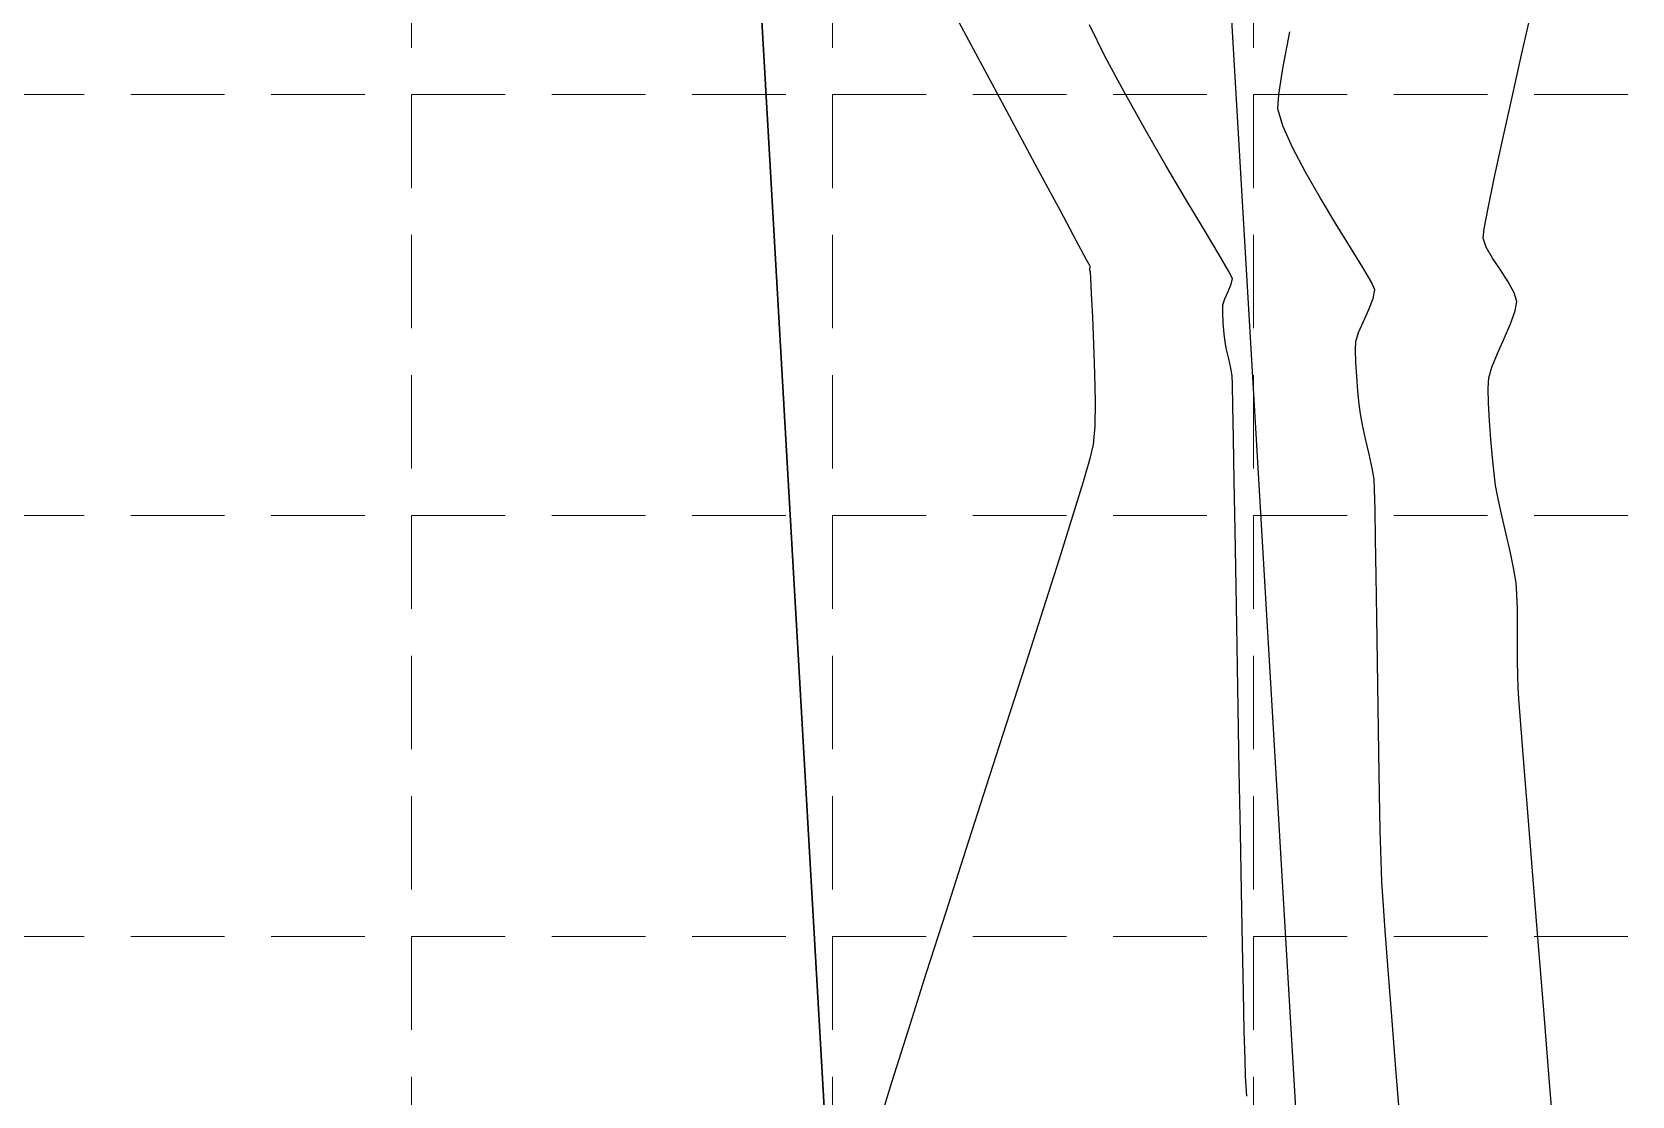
# Model space of a CAD drawing. Header units: inches. Extents: x 2547543 to 2548696, y 7125653 to 7126375.
# Drawn here: x 2547923.4 to 2547991.8, y 7126223.5 to 7126269 of the extents above; entities that cross this region are included whole.
import ezdxf

# ---------------------------------------------------------------- set-up
doc = ezdxf.new("R2010")
doc.units = ezdxf.units.IN
doc.header["$MEASUREMENT"] = 0
doc.linetypes.add('HIDDEN', pattern=[0.375, 0.25, -0.125])
for name, color, linetype in [('GRID', 254, 'HIDDEN'), ('V-AREA', 6, 'Continuous'), ('V-TOPO-MAJR-E', 6, 'Continuous'), ('V-TOPO-MINR-E', 14, 'Continuous')]:
    doc.layers.add(name, color=color, linetype=linetype)

msp = doc.modelspace()

# ---------------------------------------------------------------- linework, layer by layer
at = {"layer": 'GRID', "color": 252, "linetype": 'HIDDEN', "lineweight": 0, "ltscale": 16}
for p, q in [((2547939.583313596, 7126356.376313465), (2547939.583313596, 7125726.296813901)), ((2547957.583313596, 7126356.376313465), (2547957.583313596, 7125726.296813901)), ((2547975.583313596, 7126356.376313465), (2547975.583313596, 7125726.296813901)), ((2547561.583313602, 7126266.376313466), (2548677.583313586, 7126266.376313466)), ((2547561.583313602, 7126248.376313467), (2548677.583313586, 7126248.376313467)), ((2547561.583313602, 7126230.376313467), (2548677.583313586, 7126230.376313467))]:
    msp.add_line(p, q, dxfattribs=at)
at = {"layer": 'V-AREA', "color": 7}
for p, q in [((2547983.9297, 7126112.1292), (2547972.043228021, 7126313.739103983)), ((2547953.149200001, 7126294.106614013), (2547967.14629774, 7126050.119978479)), ((2547957.352422153, 7126220.839280259), (2547953.1492, 7126294.106614))]:
    msp.add_line(p, q, dxfattribs=at)
at = {"layer": 'V-TOPO-MAJR-E', "color": 35, "extrusion": (0.9750580697742385, -0.2219499055375707, 0), "elevation": 902760.8001940951}
msp.add_lwpolyline([(7514050.669780096, 595.0000000000009), (7514052.705056466, 595.0000000000009)], dxfattribs=at)
at = {"layer": 'V-TOPO-MAJR-E', "color": 35, "extrusion": (0.9755565343936531, -0.2197486022750663, 0), "elevation": 919717.9587315242}
msp.add_lwpolyline([(7511991.992506363, 595), (7511993.970097187, 595)], dxfattribs=at)
at = {"layer": 'V-TOPO-MAJR-E', "color": 35, "extrusion": (0.9762775405862594, -0.2165228942787459, 0), "elevation": 944542.3265199347}
msp.add_lwpolyline([(7508909.179218479, 595.0000000000009), (7508911.013755946, 595.0000000000009)], dxfattribs=at)
at = {"layer": 'V-TOPO-MAJR-E', "color": 35, "extrusion": (0.9773819437905664, -0.2114817626940309, 0), "elevation": 983280.7669364905}
msp.add_lwpolyline([(7503933.108510232, 595.0000000000009), (7503934.714648845, 595.0000000000009)], dxfattribs=at)
at = {"layer": 'V-TOPO-MAJR-E', "color": 35, "extrusion": (0.9792501181556406, -0.2026553875231646, 0), "elevation": 1050939.917661573}
msp.add_lwpolyline([(7494755.438298474, 595), (7494756.730747748, 595)], dxfattribs=at)
at = {"layer": 'V-TOPO-MAJR-E', "color": 35, "extrusion": (0.9830212422791116, -0.1834917906284431, 0), "elevation": 1197113.490634322}
msp.add_lwpolyline([(7472799.992293503, 595.0000000000009), (7472800.885945003, 595.0000000000009)], dxfattribs=at)
at = {"layer": 'V-TOPO-MAJR-E', "color": 35, "elevation": 595}
for points in [[(2547985.396469844, 7126260.225392948), (2547985.442306584, 7126260.633745735)], [(2547986.132616931, 7126258.871290018), (2547985.798606362, 7126259.382675315)], [(2547986.720621184, 7126257.897488648), (2547986.463015305, 7126258.36095965)], [(2547986.569369665, 7126256.570343107), (2547986.770155351, 7126257.121700627)], [(2547985.615194228, 7126253.814401854), (2547985.639885991, 7126254.256265735)], [(2547985.930629601, 7126249.652107424), (2547985.868909767, 7126250.161540511)], [(2547986.71223292, 7126246.059400205), (2547986.559372669, 7126246.778083758)], [(2547986.859577145, 7126244.370625972), (2547986.840511205, 7126245.002252135)], [(2547986.867401327, 7126243.652375566), (2547986.859577145, 7126244.370625972)], [(2547986.869173314, 7126242.902909931), (2547986.867401327, 7126243.652375566)], [(2547986.890071738, 7126241.021311752), (2547986.875318957, 7126241.531969013)], [(2547987.308357543, 7126235.677417947), (2547987.13991449, 7126237.791016651)], [(2547987.98808702, 7126227.224867557), (2547987.738235672, 7126230.323004347)], [(2547988.528654969, 7126220.543429261), (2547988.25349074, 7126223.941229511)]]:
    msp.add_lwpolyline(points, dxfattribs=at)
at = {"layer": 'V-TOPO-MAJR-E', "color": 35, "extrusion": (0.9422336154392917, 0.3349564358781614, 0), "elevation": 4787784.218440225}
msp.add_lwpolyline([(5861137.430523437, 595.0000000000005), (5861137.829662077, 595.0000000000005)], dxfattribs=at)
at = {"layer": 'V-TOPO-MAJR-E', "color": 35, "extrusion": (0.8668044350518053, 0.4986482441305901, 0), "elevation": 5762102.119071198}
msp.add_lwpolyline([(4906524.593687762, 595), (4906525.132028095, 595)], dxfattribs=at)
at = {"layer": 'V-TOPO-MAJR-E', "color": 35, "extrusion": (0.8394316331766967, 0.5434653008447767, 0), "elevation": 6011734.581997594}
msp.add_lwpolyline([(4597264.464708417, 595), (4597265.072655921, 595)], dxfattribs=at)
at = {"layer": 'V-TOPO-MAJR-E', "color": 35, "extrusion": (0.9546587722266251, 0.2977022482460504, 0), "elevation": 4553960.872021511}
msp.add_lwpolyline([(6044602.851338227, 595.0000000000009), (6044603.239756796, 595.0000000000009)], dxfattribs=at)
at = {"layer": 'V-TOPO-MAJR-E', "color": 35, "extrusion": (0.9869407868545829, -0.1610834666961725, 0), "elevation": 1366789.866100364}
msp.add_lwpolyline([(7443632.353051898, 595.0000000000009), (7443632.763391433, 595.0000000000009)], dxfattribs=at)
at = {"layer": 'V-TOPO-MAJR-E', "color": 35, "extrusion": (0.916781114631972, -0.3993900197227758, 0), "elevation": -510209.7850448787}
msp.add_lwpolyline([(7550857.1607433, 595.0000000000009), (7550857.847906488, 595.0000000000009)], dxfattribs=at)
at = {"layer": 'V-TOPO-MAJR-E', "color": 35, "extrusion": (0.9126125357482258, -0.4088255857883573, 0), "elevation": -588071.525635527}
msp.add_lwpolyline([(7545191.791523018, 595), (7545192.493730072, 595)], dxfattribs=at)
at = {"layer": 'V-TOPO-MAJR-E', "color": 35, "extrusion": (0.9626017652372991, -0.2709203601836444, 0), "elevation": 522048.1048858021}
msp.add_lwpolyline([(7550046.113911878, 595), (7550046.59106088, 595)], dxfattribs=at)
at = {"layer": 'V-TOPO-MAJR-E', "color": 35, "extrusion": (0.9256587785518634, -0.3783593869456295, 0), "elevation": -337719.9705576543}
msp.add_lwpolyline([(7560534.569227988, 595.0000000000009), (7560535.200077846, 595.0000000000009)], dxfattribs=at)
at = {"layer": 'V-TOPO-MAJR-E', "color": 35, "extrusion": (0.9997992202352528, 0.02003794443001638, 0), "elevation": 2690269.509169008}
msp.add_lwpolyline([(7073765.977330333, 595.0000000000005), (7073766.612671728, 595.0000000000005)], dxfattribs=at)
at = {"layer": 'V-TOPO-MAJR-E', "color": 35, "extrusion": (0.9985354899580973, 0.05410060345451721, 0), "elevation": 2929788.674750188}
msp.add_lwpolyline([(6977968.392944958, 595.0000000000009), (6977969.149781772, 595.0000000000009)], dxfattribs=at)
at = {"layer": 'V-TOPO-MAJR-E', "color": 35, "extrusion": (0.9972273960515359, 0.07441451850461228, 0), "elevation": 3071217.756578425}
msp.add_lwpolyline([(6916886.215505558, 595), (6916887.021146918, 595)], dxfattribs=at)
at = {"layer": 'V-TOPO-MAJR-E', "color": 35, "extrusion": (0.9960078966729908, 0.0892651654624864, 0), "elevation": 3173939.936507956}
msp.add_lwpolyline([(6870355.738200314, 595.0000000000009), (6870356.519571114, 595.0000000000009)], dxfattribs=at)
at = {"layer": 'V-TOPO-MAJR-E', "color": 35, "extrusion": (0.9946967396067492, 0.102851330646244, 0), "elevation": 3267417.548001068}
msp.add_lwpolyline([(6826394.064221222, 595), (6826394.74810802, 595)], dxfattribs=at)
at = {"layer": 'V-TOPO-MAJR-E', "color": 35, "extrusion": (0.9843835866877066, 0.1760367980277034, 0), "elevation": 3762677.699926007}
msp.add_lwpolyline([(6566423.331327827, 595), (6566423.907525855, 595)], dxfattribs=at)
at = {"layer": 'V-TOPO-MAJR-E', "color": 35, "extrusion": (0.9766480651411289, 0.2148454254949115, 0), "elevation": 4019527.645049326}
msp.add_lwpolyline([(6412413.501626092, 595.0000000000009), (6412414.237275314, 595.0000000000009)], dxfattribs=at)
at = {"layer": 'V-TOPO-MAJR-E', "color": 35, "extrusion": (0.9737881169634058, 0.2274570360768471, 0), "elevation": 4102114.005895709}
msp.add_lwpolyline([(6359897.775481232, 595.0000000000005), (6359898.590998648, 595.0000000000005)], dxfattribs=at)
at = {"layer": 'V-TOPO-MAJR-E', "color": 35, "extrusion": (0.9742606175440659, 0.2254245973771617, 0), "elevation": 4088834.269588225}
msp.add_lwpolyline([(6368442.742518291, 595), (6368443.557713128, 595)], dxfattribs=at)
at = {"layer": 'V-TOPO-MAJR-E', "color": 35, "extrusion": (0.9868999656232426, 0.1613333748882811, 0), "elevation": 3664309.325758496}
msp.add_lwpolyline([(6621816.120500956, 595), (6621816.695589798, 595)], dxfattribs=at)
at = {"layer": 'V-TOPO-MAJR-E', "color": 35, "extrusion": (0.9973819295090585, 0.07231380704116959, 0), "elevation": 3056641.937373715}
msp.add_lwpolyline([(6923333.361772351, 595), (6923333.852650418, 595)], dxfattribs=at)
at = {"layer": 'V-TOPO-MAJR-E', "color": 35, "extrusion": (0.9999992139770821, 0.001253812273841427, 0), "elevation": 2556919.837215285}
msp.add_lwpolyline([(7123041.879037108, 595.0000000000009), (7123042.604309535, 595.0000000000009)], dxfattribs=at)
at = {"layer": 'V-TOPO-MAJR-E', "color": 35, "extrusion": (0.9999671166952985, 0.00810959481672702, 0), "elevation": 2605694.020480562}
msp.add_lwpolyline([(7105344.056440165, 595.0000000000009), (7105344.702130461, 595.0000000000009)], dxfattribs=at)
at = {"layer": 'V-TOPO-MAJR-E', "color": 35, "extrusion": (0.9974409674963031, 0.07149486946654965, 0), "elevation": 3050956.180406908}
msp.add_lwpolyline([(6925836.260542265, 595), (6925836.74880088, 595)], dxfattribs=at)
at = {"layer": 'V-TOPO-MAJR-E', "color": 35, "extrusion": (0.9970159636032979, 0.07719564961956948, 0), "elevation": 3090498.406648061}
msp.add_lwpolyline([(6908280.963442005, 595), (6908282.067280616, 595)], dxfattribs=at)
at = {"layer": 'V-TOPO-MAJR-E', "color": 35, "extrusion": (0.9968965710861776, 0.0787224653870921, 0), "elevation": 3101074.650795929}
msp.add_lwpolyline([(6903538.189180561, 595.0000000000009), (6903539.837035804, 595.0000000000009)], dxfattribs=at)
at = {"layer": 'V-TOPO-MAJR-E', "color": 35, "extrusion": (0.9968051291589769, 0.07987198809567332, 0), "elevation": 3109033.429196463}
msp.add_lwpolyline([(6899952.941712906, 595), (6899955.462884846, 595)], dxfattribs=at)
at = {"layer": 'V-TOPO-MAJR-E', "color": 35, "extrusion": (0.9967816311062416, 0.08016470475951584, 0), "elevation": 3111059.523649208}
msp.add_lwpolyline([(6899036.800236504, 595), (6899039.650706846, 595)], dxfattribs=at)
at = {"layer": 'V-TOPO-MAJR-E', "color": 35, "extrusion": (0.9967494869501292, 0.08056339283231775, 0), "elevation": 3113818.763210194}
msp.add_lwpolyline([(6897785.478714137, 595.0000000000009), (6897788.773060499, 595.0000000000009)], dxfattribs=at)
at = {"layer": 'V-TOPO-MINR-E', "color": 35}
for points, elevation in [([(2547963.30585211, 7126268.874466623), (2547962.236402304, 7126270.873382909)], 598), ([(2547970.043947312, 7126266.4834611), (2547969.23719781, 7126267.992344169)], 597), ([(2547970.928525035, 7126264.906779862), (2547970.043947312, 7126266.4834611)], 597), ([(2547976.831046716, 7126265.040607954), (2547976.62495263, 7126265.767918767)], 596), ([(2547972.703358435, 7126261.870726785), (2547971.833979302, 7126263.342476431)], 597), ([(2547973.479710755, 7126260.571706899), (2547972.703358435, 7126261.870726785)], 597), ([(2547979.103038272, 7126260.849285334), (2547978.440087351, 7126261.947215485)], 596), ([(2547979.727466839, 7126259.836465858), (2547979.103038272, 7126260.849285334)], 596), ([(2547968.603507957, 7126259.005837646), (2547968.443584465, 7126259.303513039)], 598), ([(2547968.58093586, 7126258.944134122), (2547968.603507957, 7126259.005837646)], 598), ([(2547968.618424868, 7126258.526601786), (2547968.60291854, 7126258.778774212)], 598), ([(2547968.707555479, 7126256.867672816), (2547968.657063385, 7126257.850800805)], 598), ([(2547980.694648513, 7126257.657280936), (2547980.758672163, 7126258.019733516)], 596), ([(2547968.758622536, 7126255.69351937), (2547968.707555479, 7126256.867672816)], 598), ([(2547974.260974845, 7126257.068762098), (2547974.26725257, 7126257.381511326)], 597), ([(2547974.367824115, 7126255.788880231), (2547974.328331613, 7126256.137419308)], 597), ([(2547979.953569281, 7126255.818888531), (2547980.068496876, 7126256.195790395)], 596), ([(2547980.068496876, 7126256.195790395), (2547980.278015915, 7126256.674817601)], 596), ([(2547968.798985946, 7126254.444642014), (2547968.758622536, 7126255.69351937)], 598), ([(2547979.952901314, 7126254.93112972), (2547979.936799185, 7126255.458000694)], 596), ([(2547980.044361203, 7126253.690774237), (2547979.992035408, 7126254.316109578)], 596), ([(2547980.100038441, 7126253.132957663), (2547980.044361203, 7126253.690774237)], 596), ([(2547968.802487372, 7126252.187921769), (2547968.817367096, 7126253.237342297)], 598), ([(2547980.236338493, 7126252.248609525), (2547980.149226858, 7126252.720493828)], 596), ([(2547968.743068164, 7126251.412681978), (2547968.802487372, 7126252.187921769)], 598), ([(2547968.610357329, 7126250.863215927), (2547968.743068164, 7126251.412681978)], 598), ([(2547974.758381024, 7126249.861819976), (2547974.726489182, 7126251.665788931)], 597), ([(2547980.657243844, 7126250.392981162), (2547980.524273076, 7126250.996940729)], 596), ([(2547980.737648809, 7126249.920821435), (2547980.657243844, 7126250.392981162)], 596), ([(2547980.75644425, 7126249.502925673), (2547980.737648809, 7126249.920821435)], 596), ([(2547980.777091306, 7126248.619512168), (2547980.75644425, 7126249.502925673)], 596), ([(2547980.799497782, 7126247.354797018), (2547980.777091306, 7126248.619512168)], 596), ([(2547980.823571485, 7126245.792996324), (2547980.799497782, 7126247.354797018)], 596), ([(2547980.84922022, 7126244.018326183), (2547980.823571485, 7126245.792996324)], 596), ([(2547965.840174411, 7126242.009436702), (2547966.600832084, 7126244.381534005)], 598), ([(2547980.876351793, 7126242.1150027), (2547980.84922022, 7126244.018326183)], 596), ([(2547974.925191427, 7126240.128040849), (2547974.879592895, 7126242.787026629)], 597), ([(2547974.971728474, 7126237.445481488), (2547974.925191427, 7126240.128040849)], 597), ([(2547980.934694681, 7126238.259260098), (2547980.904874012, 7126240.167241972)], 596), ([(2547975.018208777, 7126234.815420792), (2547974.971728474, 7126237.445481488)], 597), ([(2547963.294799296, 7126234.110808775), (2547964.164879194, 7126236.810218566)], 598), ([(2547980.997862597, 7126234.899497321), (2547980.965721607, 7126236.475273183)], 596), ([(2547975.063637071, 7126232.313931013), (2547975.018208777, 7126234.815420792)], 597), ([(2547962.432802969, 7126231.430005863), (2547963.294799296, 7126234.110808775)], 598), ([(2547981.06511799, 7126232.709443166), (2547981.031025455, 7126233.616148615)], 596), ([(2547981.115258012, 7126231.899885234), (2547981.06511799, 7126232.709443166)], 596), ([(2547975.147356587, 7126228.000953198), (2547975.107018095, 7126230.017084399)], 597), ([(2547975.183657283, 7126226.341609662), (2547975.147356587, 7126228.000953198)], 597)]:
    msp.add_lwpolyline(points, dxfattribs=dict(at, elevation=elevation))
at = {"layer": 'V-TOPO-MINR-E', "color": 35, "extrusion": (0.8966521527548861, 0.4427357190921334, 0), "elevation": 5439695.48572039}
msp.add_lwpolyline([(5261706.543988232, 597), (5261708.06175509, 597)], dxfattribs=at)
at = {"layer": 'V-TOPO-MINR-E', "color": 35, "extrusion": (0.9818661403433219, -0.1895755323012658, 0), "elevation": 1150806.230041964}
msp.add_lwpolyline([(7480074.815745888, 596.0000000000009), (7480076.406869592, 596.0000000000009)], dxfattribs=at)
at = {"layer": 'V-TOPO-MINR-E', "color": 35, "extrusion": (0.8814282623517342, 0.4723179208198676, 0), "elevation": 5611711.367204623}
msp.add_lwpolyline([(5077843.74212665, 598.0000000000009), (5077846.06012698, 598.0000000000009)], dxfattribs=at)
at = {"layer": 'V-TOPO-MINR-E', "color": 35, "extrusion": (0.9876323002431966, -0.1567878806423901, 0), "elevation": 1399151.847832852}
msp.add_lwpolyline([(7437622.706189766, 596.0000000000005), (7437623.83661376, 596.0000000000005)], dxfattribs=at)
at = {"layer": 'V-TOPO-MINR-E', "color": 35, "extrusion": (0.8812035188200537, 0.4727370922819104, 0), "elevation": 5614125.856373205}
msp.add_lwpolyline([(5075171.865664074, 598), (5075174.125788213, 598)], dxfattribs=at)
at = {"layer": 'V-TOPO-MINR-E', "color": 35, "extrusion": (0.9983995289634309, -0.0565542267704131, 0), "elevation": 2140878.211897429}
msp.add_lwpolyline([(7258959.233811603, 596.0000000000005), (7258959.8355926, 596.0000000000005)], dxfattribs=at)
at = {"layer": 'V-TOPO-MINR-E', "color": 35, "extrusion": (0.9137687528695058, 0.4062347428264946, 0), "elevation": 5223198.057330769}
msp.add_lwpolyline([(5476680.592016332, 596.0000000000009), (5476681.606085759, 596.0000000000009)], dxfattribs=at)
at = {"layer": 'V-TOPO-MINR-E', "color": 35, "extrusion": (0.8810344290548047, 0.4730521480979391, 0), "elevation": 5615940.192674471}
msp.add_lwpolyline([(5073162.042482141, 598), (5073164.135875141, 598)], dxfattribs=at)
at = {"layer": 'V-TOPO-MINR-E', "color": 35, "extrusion": (0.8654730834415381, 0.5009554289936347, 0), "elevation": 5775141.349528151}
msp.add_lwpolyline([(4891168.785274679, 597), (4891170.592729423, 597)], dxfattribs=at)
at = {"layer": 'V-TOPO-MINR-E', "color": 35, "extrusion": (0.88438669271775, 0.4667549439949835, 0), "elevation": 5579616.174469758}
msp.add_lwpolyline([(5113090.983114945, 596), (5113092.175843079, 596)], dxfattribs=at)
at = {"layer": 'V-TOPO-MINR-E', "color": 35, "extrusion": (0.8809060773531467, 0.4732911185330777, 0), "elevation": 5617316.123012543}
msp.add_lwpolyline([(5071636.668040089, 598), (5071638.485846701, 598)], dxfattribs=at)
at = {"layer": 'V-TOPO-MINR-E', "color": 35, "extrusion": (0.8665638594530356, 0.4990662055177245, 0), "elevation": 5764462.540367404}
msp.add_lwpolyline([(4903751.124616991, 596), (4903752.407770695, 596)], dxfattribs=at)
at = {"layer": 'V-TOPO-MINR-E', "color": 35, "extrusion": (0.8808128346070407, 0.4734646242239328, 0), "elevation": 5618314.990449043}
msp.add_lwpolyline([(5070528.675663361, 598), (5070530.109028149, 598)], dxfattribs=at)
at = {"layer": 'V-TOPO-MINR-E', "color": 35, "extrusion": (0.8579610125986786, 0.5137148049848768, 0), "elevation": 5846927.466593048}
msp.add_lwpolyline([(4805120.81760478, 597.0000000000005), (4805122.036907444, 597.0000000000005)], dxfattribs=at)
at = {"layer": 'V-TOPO-MINR-E', "color": 35, "extrusion": (0.8807654944543372, 0.4735526832133962, 0), "elevation": 5618821.900520749}
msp.add_lwpolyline([(5069966.005865999, 598.0000000000009), (5069966.945933406, 598.0000000000009)], dxfattribs=at)
at = {"layer": 'V-TOPO-MINR-E', "color": 35, "extrusion": (0.8619274430851689, 0.5070316389108896, 0), "elevation": 5809407.852870338}
msp.add_lwpolyline([(4850414.337491486, 597.0000000000005), (4850415.164744915, 597.0000000000005)], dxfattribs=at)
at = {"layer": 'V-TOPO-MINR-E', "color": 35, "extrusion": (0.8526912301170685, 0.5224152238224309, 0), "elevation": 5895506.595611162}
msp.add_lwpolyline([(4745394.861883241, 596), (4745395.866470327, 596)], dxfattribs=at)
at = {"layer": 'V-TOPO-MINR-E', "color": 35, "extrusion": (0.998012105301572, 0.06302251717857711, 0), "elevation": 2992018.26442774}
msp.add_lwpolyline([(6951513.211056435, 598.0000000000009), (6951513.298096947, 598.0000000000009)], dxfattribs=at)
at = {"layer": 'V-TOPO-MINR-E', "color": 35, "extrusion": (0.9786189803199535, 0.2056815289653749, 0), "elevation": 3959230.237496603}
msp.add_lwpolyline([(6449822.021576081, 598), (6449822.101783419, 598)], dxfattribs=at)
at = {"layer": 'V-TOPO-MINR-E', "color": 35, "extrusion": (0.8876055847101699, 0.460604305224471, 0), "elevation": 5543981.907767231}
msp.add_lwpolyline([(5151698.746323846, 597.0000000000009), (5151699.084058019, 597.0000000000009)], dxfattribs=at)
at = {"layer": 'V-TOPO-MINR-E', "color": 35, "extrusion": (0.8655573108990288, 0.5008098856345011, 0), "elevation": 5774323.8800931}
msp.add_lwpolyline([(4892131.133615617, 596), (4892131.860637974, 596)], dxfattribs=at)
at = {"layer": 'V-TOPO-MINR-E', "color": 35, "extrusion": (0.998369540138089, 0.05708118187687362, 0), "elevation": 2950589.516921694}
msp.add_lwpolyline([(6969197.711079037, 598), (6969198.387983684, 598)], dxfattribs=at)
at = {"layer": 'V-TOPO-MINR-E', "color": 35, "extrusion": (0.9207045959488523, -0.390260229844985, 0), "elevation": -435163.2391025065}
msp.add_lwpolyline([(7555551.56110589, 597.0000000000005), (7555551.905138878, 597.0000000000005)], dxfattribs=at)
at = {"layer": 'V-TOPO-MINR-E', "color": 35, "extrusion": (0.9776988447082371, -0.2100118307528852, 0), "elevation": 994553.3053591577}
msp.add_lwpolyline([(7502439.293903889, 597), (7502439.542530425, 597)], dxfattribs=at)
at = {"layer": 'V-TOPO-MINR-E', "color": 35, "extrusion": (0.9186408142745757, 0.3950937285619003, 0), "elevation": 5156218.970613209}
msp.add_lwpolyline([(5539780.251730957, 596), (5539780.611882851, 596)], dxfattribs=at)
at = {"layer": 'V-TOPO-MINR-E', "color": 35, "extrusion": (0.949866365374409, -0.3126561816603181, 0), "elevation": 192166.6338707339}
msp.add_lwpolyline([(7565632.103066652, 597.0000000000009), (7565632.368141435, 597.0000000000009)], dxfattribs=at)
at = {"layer": 'V-TOPO-MINR-E', "color": 35, "extrusion": (0.9112385559001365, -0.4118789800912811, 0), "elevation": -613343.258587148}
msp.add_lwpolyline([(7543177.791368058, 597), (7543178.142158749, 597)], dxfattribs=at)
at = {"layer": 'V-TOPO-MINR-E', "color": 35, "extrusion": (0.9316117249183385, -0.3634550783723871, 0), "elevation": -216345.8453287389}
msp.add_lwpolyline([(7564981.204939906, 596.0000000000009), (7564981.711376815, 596.0000000000009)], dxfattribs=at)
at = {"layer": 'V-TOPO-MINR-E', "color": 35, "extrusion": (0.998398303043253, 0.05657586482196059, 0), "elevation": 2947067.334963997}
msp.add_lwpolyline([(6970688.656699405, 597.0000000000009), (6970689.117143318, 597.0000000000009)], dxfattribs=at)
at = {"layer": 'V-TOPO-MINR-E', "color": 35, "extrusion": (0.910066144972609, -0.4144630402999698, 0), "elevation": -634739.4183226759}
msp.add_lwpolyline([(7541408.592787418, 596), (7541409.153912311, 596)], dxfattribs=at)
at = {"layer": 'V-TOPO-MINR-E', "color": 35, "extrusion": (0.9961866394154023, 0.08724780484486346, 0), "elevation": 3160008.188209456}
msp.add_lwpolyline([(6876775.986201126, 597.0000000000009), (6876776.459642901, 597.0000000000009)], dxfattribs=at)
at = {"layer": 'V-TOPO-MINR-E', "color": 35, "extrusion": (0.9820522126126757, 0.1886092566724871, 0), "elevation": 3846321.672800766}
msp.add_lwpolyline([(6517783.392252632, 597.0000000000009), (6517783.713577863, 597.0000000000009)], dxfattribs=at)
at = {"layer": 'V-TOPO-MINR-E', "color": 35, "extrusion": (0.9743294346068154, 0.2251269705272191, 0), "elevation": 4086878.790155892}
msp.add_lwpolyline([(6369702.287619339, 597), (6369702.702132571, 597)], dxfattribs=at)
at = {"layer": 'V-TOPO-MINR-E', "color": 35, "extrusion": (0.9989220616242687, -0.04641890563467699, 0), "elevation": 2214440.391811181}
msp.add_lwpolyline([(7236848.234012584, 596.0000000000009), (7236848.595289854, 596.0000000000009)], dxfattribs=at)
at = {"layer": 'V-TOPO-MINR-E', "color": 35, "extrusion": (0.9750442367845831, 0.2220106671157268, 0), "elevation": 4066492.514908844}
msp.add_lwpolyline([(6382735.997690751, 597.0000000000009), (6382736.411956825, 597.0000000000009)], dxfattribs=at)
at = {"layer": 'V-TOPO-MINR-E', "color": 35, "extrusion": (0.9979817009343085, 0.0635021621699968, 0), "elevation": 2995369.963644313}
msp.add_lwpolyline([(6950069.165021356, 596), (6950069.781285304, 596)], dxfattribs=at)
at = {"layer": 'V-TOPO-MINR-E', "color": 35, "extrusion": (0.9998841196902248, 0.01522324509768064, 0), "elevation": 2656158.257611446}
msp.add_lwpolyline([(7086639.091101591, 598.0000000000005), (7086640.298541226, 598.0000000000005)], dxfattribs=at)
at = {"layer": 'V-TOPO-MINR-E', "color": 35, "extrusion": (0.9843271969587911, 0.1763518339208562, 0), "elevation": 3764768.788695654}
msp.add_lwpolyline([(6565225.963063469, 597), (6565226.2838146, 597)], dxfattribs=at)
at = {"layer": 'V-TOPO-MINR-E', "color": 35, "extrusion": (0.9995300665165516, 0.03065364789740631, 0), "elevation": 2765222.983337193}
msp.add_lwpolyline([(7044800.401754069, 597.0000000000009), (7044800.7658729, 597.0000000000009)], dxfattribs=at)
at = {"layer": 'V-TOPO-MINR-E', "color": 35, "extrusion": (0.9997853206930906, 0.02071985826723658, 0), "elevation": 2695082.656569754}
msp.add_lwpolyline([(7071929.53209091, 597.0000000000009), (7071930.452315511, 597.0000000000009)], dxfattribs=at)
at = {"layer": 'V-TOPO-MINR-E', "color": 35, "extrusion": (0.9998279086321149, 0.01855136437924675, 0), "elevation": 2679737.93334343}
msp.add_lwpolyline([(7077756.891811661, 597.0000000000009), (7077758.292086762, 597.0000000000009)], dxfattribs=at)
at = {"layer": 'V-TOPO-MINR-E', "color": 35, "extrusion": (0.9929640694208778, 0.1184160328635034, 0), "elevation": 3373915.314123544}
msp.add_lwpolyline([(6774391.199976753, 596), (6774391.615363218, 596)], dxfattribs=at)
at = {"layer": 'V-TOPO-MINR-E', "color": 35, "extrusion": (0.9754489039891112, 0.2202258742891977, 0), "elevation": 4054809.660777695}
msp.add_lwpolyline([(6390163.151217396, 596.0000000000005), (6390163.770236858, 596.0000000000005)], dxfattribs=at)
at = {"layer": 'V-TOPO-MINR-E', "color": 35, "extrusion": (0.9736926045399518, 0.2278655565551872, 0), "elevation": 4104776.942566381}
msp.add_lwpolyline([(6358180.893561383, 596.0000000000009), (6358181.558911966, 596.0000000000009)], dxfattribs=at)
at = {"layer": 'V-TOPO-MINR-E', "color": 35, "extrusion": (0.9602405590455818, -0.279173904159806, 0), "elevation": 457199.5273339376}
msp.add_lwpolyline([(7554240.372587803, 598), (7554241.457423614, 598)], dxfattribs=at)
at = {"layer": 'V-TOPO-MINR-E', "color": 35, "extrusion": (0.9560724476374819, -0.2931304741381806, 0), "elevation": 347121.3072466524}
msp.add_lwpolyline([(7560096.729766673, 598), (7560098.267396086, 598)], dxfattribs=at)
at = {"layer": 'V-TOPO-MINR-E', "color": 35, "extrusion": (0.999850949998712, 0.01726492938511355, 0), "elevation": 2670629.183385001}
msp.add_lwpolyline([(7081194.95784106, 597), (7081197.089990391, 597)], dxfattribs=at)
at = {"layer": 'V-TOPO-MINR-E', "color": 35, "extrusion": (0.9540348705868924, -0.2996956217635677, 0), "elevation": 295144.7539737574}
msp.add_lwpolyline([(7562302.311791037, 598), (7562304.23479346, 598)], dxfattribs=at)
at = {"layer": 'V-TOPO-MINR-E', "color": 35, "extrusion": (0.9998540006997885, 0.01708734281939235, 0), "elevation": 2669371.430633606}
msp.add_lwpolyline([(7081666.800016183, 597), (7081669.183986104, 597)], dxfattribs=at)
at = {"layer": 'V-TOPO-MINR-E', "color": 35, "extrusion": (0.9528976656504223, -0.3032920025288767, 0), "elevation": 266618.4971025293}
msp.add_lwpolyline([(7563359.52876125, 598.0000000000009), (7563361.769591689, 598.0000000000009)], dxfattribs=at)
at = {"layer": 'V-TOPO-MINR-E', "color": 35, "extrusion": (0.9998544938791766, 0.01705846035302769, 0), "elevation": 2669166.863700754}
msp.add_lwpolyline([(7081741.346618597, 597.0000000000009), (7081743.906330998, 597.0000000000009)], dxfattribs=at)
at = {"layer": 'V-TOPO-MINR-E', "color": 35, "extrusion": (0.9518806409117765, -0.3064689959153872, 0), "elevation": 241387.1236844142}
msp.add_lwpolyline([(7564201.670185585, 598), (7564204.343899991, 598)], dxfattribs=at)
at = {"layer": 'V-TOPO-MINR-E', "color": 35, "extrusion": (0.9998927998081583, 0.0146420248532241, 0), "elevation": 2652050.346471001}
msp.add_lwpolyline([(7088168.63319423, 596), (7088170.581163779, 596)], dxfattribs=at)
at = {"layer": 'V-TOPO-MINR-E', "color": 35, "extrusion": (0.951739663572346, -0.3069065212457984, 0), "elevation": 237910.008078584}
msp.add_lwpolyline([(7564309.042396314, 598.0000000000005), (7564311.831143335, 598.0000000000005)], dxfattribs=at)
at = {"layer": 'V-TOPO-MINR-E', "color": 35, "extrusion": (0.9998487951663886, 0.01738927267947747, 0), "elevation": 2671515.767930605}
msp.add_lwpolyline([(7080851.418077611, 596), (7080853.202334316, 596)], dxfattribs=at)
at = {"layer": 'V-TOPO-MINR-E', "color": 35, "extrusion": (0.9996662915988074, 0.02583225582654885, 0), "elevation": 2731217.438201426}
msp.add_lwpolyline([(7058035.434287402, 596), (7058036.718064517, 596)], dxfattribs=at)
at = {"layer": 'V-TOPO-MINR-E', "color": 35, "extrusion": (0.9998216843606302, 0.01888384183031205, 0), "elevation": 2682091.363696832}
msp.add_lwpolyline([(7076843.739914103, 597), (7076846.037170354, 597)], dxfattribs=at)
at = {"layer": 'V-TOPO-MINR-E', "color": 35, "extrusion": (0.9524065929598913, -0.3048305786605606, 0), "elevation": 254402.9691379103}
msp.add_lwpolyline([(7563763.931508193, 598.0000000000009), (7563766.65969228, 598.0000000000009)], dxfattribs=at)
at = {"layer": 'V-TOPO-MINR-E', "color": 35, "extrusion": (0.9974593667181557, 0.07123771294908206, 0), "elevation": 3049164.092127694}
msp.add_lwpolyline([(6926613.130882954, 596), (6926614.410657813, 596)], dxfattribs=at)
at = {"layer": 'V-TOPO-MINR-E', "color": 35, "extrusion": (0.9971644304745, 0.07525356201845872, 0), "elevation": 3077030.466738758}
msp.add_lwpolyline([(6914277.362468634, 596.0000000000005), (6914279.03923486, 596.0000000000005)], dxfattribs=at)
at = {"layer": 'V-TOPO-MINR-E', "color": 35, "extrusion": (0.9530600326130507, -0.3027813967792787, 0), "elevation": 270670.8472865596}
msp.add_lwpolyline([(7563196.682467745, 598.0000000000009), (7563199.255256975, 598.0000000000009)], dxfattribs=at)
at = {"layer": 'V-TOPO-MINR-E', "color": 35, "extrusion": (0.9969913947367542, 0.07751231399501239, 0), "elevation": 3092685.958638343}
msp.add_lwpolyline([(6907287.010267491, 596.0000000000005), (6907289.012313439, 596.0000000000005)], dxfattribs=at)
at = {"layer": 'V-TOPO-MINR-E', "color": 35, "extrusion": (0.9968754148862037, 0.0789899183153092, 0), "elevation": 3102920.187862788}
msp.add_lwpolyline([(6902693.347471738, 596), (6902695.603075824, 596)], dxfattribs=at)
at = {"layer": 'V-TOPO-MINR-E', "color": 35, "extrusion": (0.954055592119366, -0.299629649977712, 0), "elevation": 295667.555104075}
msp.add_lwpolyline([(7562258.387702583, 598.0000000000009), (7562260.737512341, 598.0000000000009)], dxfattribs=at)
at = {"layer": 'V-TOPO-MINR-E', "color": 35, "extrusion": (0.9996751932469324, 0.02548544695916139, 0), "elevation": 2728762.647559055}
msp.add_lwpolyline([(7058974.181891542, 597), (7058975.408773663, 597)], dxfattribs=at)
at = {"layer": 'V-TOPO-MINR-E', "color": 35, "extrusion": (0.9993819602336235, 0.03515249009103522, 0), "elevation": 2796905.022664312}
msp.add_lwpolyline([(7032252.43313068, 597), (7032253.151125889, 597)], dxfattribs=at)
at = {"layer": 'V-TOPO-MINR-E', "color": 35, "extrusion": (0.9967899889208753, 0.08006071438053262, 0), "elevation": 3110333.257445244}
msp.add_lwpolyline([(6899353.77666798, 596), (6899356.214104842, 596)], dxfattribs=at)
at = {"layer": 'V-TOPO-MINR-E', "color": 35, "extrusion": (0.9555889882017005, -0.2947027071943019, 0), "elevation": 334685.085755785}
msp.add_lwpolyline([(7560629.998886359, 598), (7560632.058161005, 598)], dxfattribs=at)
at = {"layer": 'V-TOPO-MINR-E', "color": 35, "extrusion": (0.9982544209313872, 0.0590602327369367, 0), "elevation": 2964404.019374059}
msp.add_lwpolyline([(6963300.149381715, 597.0000000000009), (6963300.998735883, 597.0000000000009)], dxfattribs=at)

doc.saveas('drawing.dxf')
